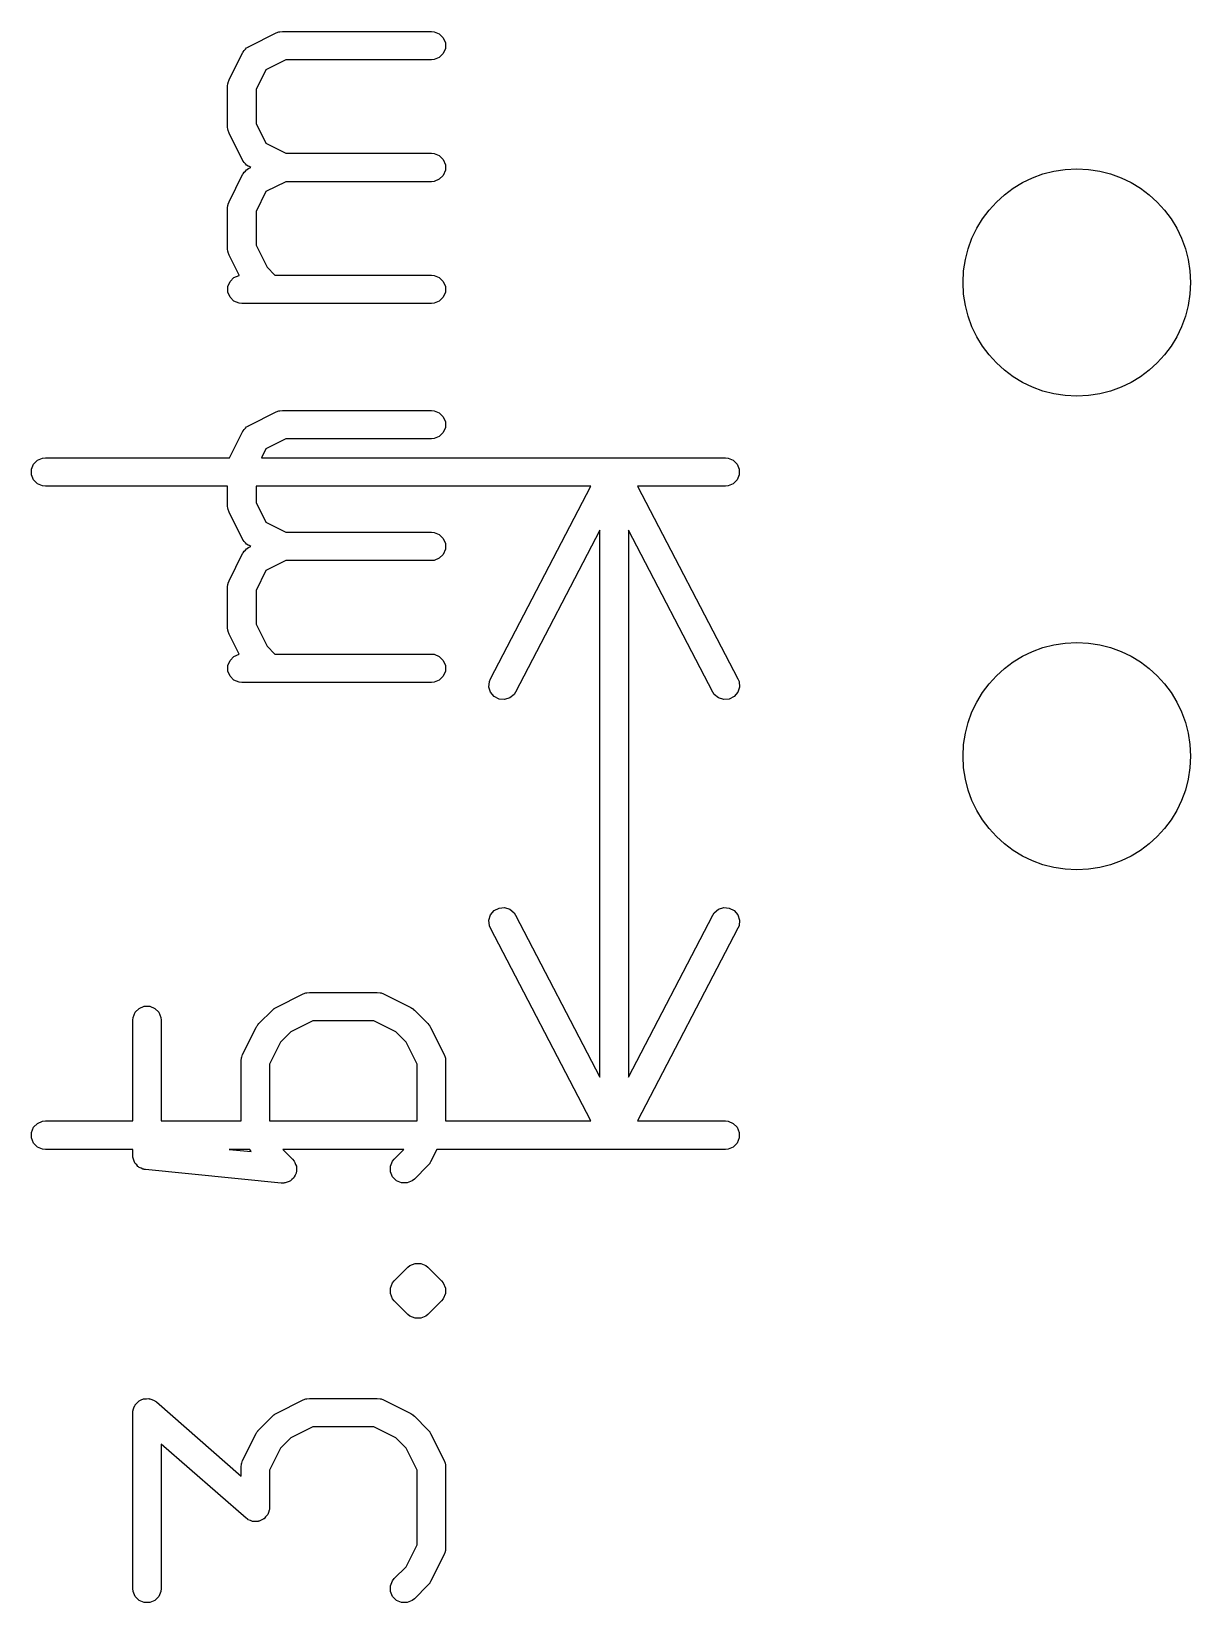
# Model space of a CAD drawing. Header units: inches. Extents: x 1.65 to 4.85, y -4.53 to -1.63.
# Drawn here: x 2.1821 to 2.4228, y -4.3688 to -4.0423 of the extents above; entities that cross this region are included whole.
import ezdxf

# ---------------------------------------------------------------- set-up
doc = ezdxf.new("R2010")
doc.units = ezdxf.units.IN
doc.header["$MEASUREMENT"] = 0
doc.layers.add('BLACK', color=250, linetype='CONTINUOUS')

msp = doc.modelspace()

# ---------------------------------------------------------------- linework, layer by layer
at = {"layer": 'BLACK', "linetype": 'CONTINUOUS'}
for p, q in [((2.22732, -4.04545), (2.23295, -4.04263)), ((2.23295, -4.04263), (2.23349, -4.04243)), ((2.23349, -4.04243), (2.23359, -4.04242)), ((2.23359, -4.04242), (2.23369, -4.04238)), ((2.23369, -4.04238), (2.23427, -4.04232)), ((2.23427, -4.04232), (2.2652, -4.04232)), ((2.2652, -4.04232), (2.26578, -4.04238)), ((2.26578, -4.04238), (2.26684, -4.04282)), ((2.26684, -4.04282), (2.26766, -4.04364)), ((2.26766, -4.04364), (2.2681, -4.0447)), ((2.22319, -4.05239), (2.226, -4.04677)), ((2.226, -4.04677), (2.22606, -4.04667)), ((2.22606, -4.04667), (2.22608, -4.04663)), ((2.22608, -4.04663), (2.22613, -4.04657)), ((2.22613, -4.04657), (2.22631, -4.04628)), ((2.22631, -4.04628), (2.22659, -4.04603)), ((2.22659, -4.04603), (2.22683, -4.04576)), ((2.22683, -4.04576), (2.22713, -4.04557)), ((2.22713, -4.04557), (2.22718, -4.04552)), ((2.22718, -4.04552), (2.22723, -4.04551)), ((2.22723, -4.04551), (2.22732, -4.04545)), ((2.26684, -4.04773), (2.26578, -4.04817)), ((2.26766, -4.04692), (2.26684, -4.04773)), ((2.2681, -4.04585), (2.26766, -4.04692)), ((2.2681, -4.0447), (2.2681, -4.04585)), ((2.23084, -4.05029), (2.22878, -4.05441)), ((2.23497, -4.04823), (2.23084, -4.05029)), ((2.2652, -4.04823), (2.23497, -4.04823)), ((2.26578, -4.04817), (2.2652, -4.04823)), ((2.22288, -4.05371), (2.22294, -4.05314)), ((2.22288, -4.06215), (2.22288, -4.05371)), ((2.22294, -4.05314), (2.22298, -4.05304)), ((2.22298, -4.05293), (2.22319, -4.05239)), ((2.22298, -4.05304), (2.22298, -4.05293)), ((2.22878, -4.05441), (2.22878, -4.06145)), ((2.22294, -4.06272), (2.22288, -4.06215)), ((2.22298, -4.06282), (2.22294, -4.06272)), ((2.22298, -4.06293), (2.22298, -4.06282)), ((2.22319, -4.06347), (2.22298, -4.06293)), ((2.226, -4.06909), (2.22319, -4.06347)), ((2.22878, -4.06145), (2.23084, -4.06557)), ((2.23084, -4.06557), (2.23497, -4.06763)), ((2.22606, -4.06919), (2.226, -4.06909)), ((2.22608, -4.06924), (2.22606, -4.06919)), ((2.22613, -4.06929), (2.22608, -4.06924)), ((2.22631, -4.06958), (2.22613, -4.06929)), ((2.22659, -4.06983), (2.22631, -4.06958)), ((2.22683, -4.07011), (2.22659, -4.06983)), ((2.22713, -4.07029), (2.22683, -4.07011)), ((2.22718, -4.07034), (2.22713, -4.07029)), ((2.22723, -4.07035), (2.22718, -4.07034)), ((2.22732, -4.07041), (2.22723, -4.07035)), ((2.22767, -4.07058), (2.22732, -4.07041)), ((2.22732, -4.07076), (2.22767, -4.07058)), ((2.23497, -4.06763), (2.2652, -4.06763)), ((2.2652, -4.06763), (2.26578, -4.06769)), ((2.26578, -4.06769), (2.26684, -4.06813)), ((2.26684, -4.06813), (2.26766, -4.06894)), ((2.26766, -4.06894), (2.2681, -4.07001)), ((2.2681, -4.07001), (2.2681, -4.07116)), ((2.22319, -4.0777), (2.226, -4.07208)), ((2.226, -4.07208), (2.22606, -4.07198)), ((2.22606, -4.07198), (2.22608, -4.07193)), ((2.22608, -4.07193), (2.22613, -4.07188)), ((2.22613, -4.07188), (2.22631, -4.07159)), ((2.22631, -4.07159), (2.22659, -4.07134)), ((2.22659, -4.07134), (2.22683, -4.07106)), ((2.22683, -4.07106), (2.22713, -4.07088)), ((2.22713, -4.07088), (2.22718, -4.07083)), ((2.22718, -4.07083), (2.22723, -4.07082)), ((2.22723, -4.07082), (2.22732, -4.07076)), ((2.23497, -4.07354), (2.23084, -4.0756)), ((2.2652, -4.07354), (2.23497, -4.07354)), ((2.26578, -4.07348), (2.2652, -4.07354)), ((2.26684, -4.07304), (2.26578, -4.07348)), ((2.26766, -4.07223), (2.26684, -4.07304)), ((2.2681, -4.07116), (2.26766, -4.07223)), ((2.23084, -4.0756), (2.22878, -4.07972)), ((2.22288, -4.07902), (2.22294, -4.07845)), ((2.22288, -4.08746), (2.22288, -4.07902)), ((2.22294, -4.07845), (2.22298, -4.07835)), ((2.22298, -4.07824), (2.22319, -4.0777)), ((2.22298, -4.07835), (2.22298, -4.07824)), ((2.22878, -4.07972), (2.22878, -4.08676)), ((2.22878, -4.08676), (2.23107, -4.09133)), ((2.22294, -4.08803), (2.22288, -4.08746)), ((2.22298, -4.08813), (2.22294, -4.08803)), ((2.22298, -4.08824), (2.22298, -4.08813)), ((2.22319, -4.08878), (2.22298, -4.08824)), ((2.2253, -4.09299), (2.22319, -4.08878)), ((2.22338, -4.09425), (2.22419, -4.09344)), ((2.22419, -4.09344), (2.22526, -4.093)), ((2.22526, -4.093), (2.2253, -4.09299)), ((2.23107, -4.09133), (2.23268, -4.09294)), ((2.23268, -4.09294), (2.2652, -4.09294)), ((2.2652, -4.09294), (2.26578, -4.093)), ((2.26578, -4.093), (2.26684, -4.09344)), ((2.26684, -4.09344), (2.26766, -4.09425)), ((2.22294, -4.09532), (2.22338, -4.09425)), ((2.22294, -4.09647), (2.22294, -4.09532)), ((2.22338, -4.09753), (2.22294, -4.09647)), ((2.26766, -4.09425), (2.2681, -4.09532)), ((2.2681, -4.09647), (2.26766, -4.09753)), ((2.2681, -4.09532), (2.2681, -4.09647)), ((2.22419, -4.09835), (2.22338, -4.09753)), ((2.22526, -4.09879), (2.22419, -4.09835)), ((2.22583, -4.09885), (2.22526, -4.09879)), ((2.2652, -4.09885), (2.22583, -4.09885)), ((2.26578, -4.09879), (2.2652, -4.09885)), ((2.26684, -4.09835), (2.26578, -4.09879)), ((2.26766, -4.09753), (2.26684, -4.09835)), ((2.22732, -4.12419), (2.23295, -4.12137)), ((2.23295, -4.12137), (2.23349, -4.12117)), ((2.23349, -4.12117), (2.23359, -4.12116)), ((2.23359, -4.12116), (2.23369, -4.12112)), ((2.23369, -4.12112), (2.23427, -4.12106)), ((2.23427, -4.12106), (2.2652, -4.12106)), ((2.2652, -4.12106), (2.26578, -4.12112)), ((2.26578, -4.12112), (2.26684, -4.12156)), ((2.26684, -4.12156), (2.26766, -4.12238)), ((2.26766, -4.12238), (2.2681, -4.12344)), ((2.2233, -4.13091), (2.226, -4.12551)), ((2.226, -4.12551), (2.22606, -4.12541)), ((2.22606, -4.12541), (2.22608, -4.12537)), ((2.22608, -4.12537), (2.22613, -4.12531)), ((2.22613, -4.12531), (2.22631, -4.12502)), ((2.22631, -4.12502), (2.22659, -4.12477)), ((2.22659, -4.12477), (2.22683, -4.1245)), ((2.22683, -4.1245), (2.22713, -4.12431)), ((2.22713, -4.12431), (2.22718, -4.12426)), ((2.22718, -4.12426), (2.22723, -4.12425)), ((2.22723, -4.12425), (2.22732, -4.12419)), ((2.26766, -4.12566), (2.26684, -4.12647)), ((2.2681, -4.12459), (2.26766, -4.12566)), ((2.2681, -4.12344), (2.2681, -4.12459)), ((2.23084, -4.12903), (2.22991, -4.13091)), ((2.23497, -4.12697), (2.23084, -4.12903)), ((2.2652, -4.12697), (2.23497, -4.12697)), ((2.26578, -4.12691), (2.2652, -4.12697)), ((2.26684, -4.12647), (2.26578, -4.12691)), ((2.18214, -4.13328), (2.18258, -4.13222)), ((2.18258, -4.13222), (2.1834, -4.1314)), ((2.1834, -4.1314), (2.18446, -4.13096)), ((2.18446, -4.13096), (2.18504, -4.13091)), ((2.18504, -4.13091), (2.2233, -4.13091)), ((2.22991, -4.13091), (2.32624, -4.13091)), ((2.32624, -4.13091), (2.32681, -4.13096)), ((2.32681, -4.13096), (2.32788, -4.1314)), ((2.32788, -4.1314), (2.32869, -4.13222)), ((2.32869, -4.13222), (2.32913, -4.13328)), ((2.18214, -4.13443), (2.18214, -4.13328)), ((2.18258, -4.1355), (2.18214, -4.13443)), ((2.1834, -4.13631), (2.18258, -4.1355)), ((2.32869, -4.1355), (2.32788, -4.13631)), ((2.32913, -4.13443), (2.32869, -4.1355)), ((2.32913, -4.13328), (2.32913, -4.13443)), ((2.18446, -4.13675), (2.1834, -4.13631)), ((2.18504, -4.13681), (2.18446, -4.13675)), ((2.22288, -4.13681), (2.18504, -4.13681)), ((2.22288, -4.14089), (2.22288, -4.13681)), ((2.29828, -4.13681), (2.22878, -4.13681)), ((2.22878, -4.13681), (2.22878, -4.14019)), ((2.27744, -4.17685), (2.29828, -4.13681)), ((2.32624, -4.13681), (2.30802, -4.13681)), ((2.30802, -4.13681), (2.32886, -4.17685)), ((2.32681, -4.13675), (2.32624, -4.13681)), ((2.32788, -4.13631), (2.32681, -4.13675)), ((2.22294, -4.14146), (2.22288, -4.14089)), ((2.22298, -4.14156), (2.22294, -4.14146)), ((2.22298, -4.14167), (2.22298, -4.14156)), ((2.22319, -4.14221), (2.22298, -4.14167)), ((2.226, -4.14783), (2.22319, -4.14221)), ((2.22878, -4.14019), (2.23084, -4.14431)), ((2.23084, -4.14431), (2.23497, -4.14637)), ((2.22606, -4.14793), (2.226, -4.14783)), ((2.22608, -4.14798), (2.22606, -4.14793)), ((2.22613, -4.14803), (2.22608, -4.14798)), ((2.22631, -4.14832), (2.22613, -4.14803)), ((2.22659, -4.14857), (2.22631, -4.14832)), ((2.22683, -4.14885), (2.22659, -4.14857)), ((2.22713, -4.14903), (2.22683, -4.14885)), ((2.23497, -4.14637), (2.2652, -4.14637)), ((2.2652, -4.14637), (2.26578, -4.14643)), ((2.26578, -4.14643), (2.26684, -4.14687)), ((2.26684, -4.14687), (2.26766, -4.14768)), ((2.26766, -4.14768), (2.2681, -4.14875)), ((2.2681, -4.14875), (2.2681, -4.1499)), ((2.3002, -4.14593), (2.28268, -4.17957)), ((2.3002, -4.25959), (2.3002, -4.14593)), ((2.32362, -4.17957), (2.3061, -4.14593)), ((2.3061, -4.14593), (2.3061, -4.25959)), ((2.22319, -4.15644), (2.226, -4.15082)), ((2.226, -4.15082), (2.22606, -4.15072)), ((2.22606, -4.15072), (2.22608, -4.15067)), ((2.22608, -4.15067), (2.22613, -4.15062)), ((2.22613, -4.15062), (2.22631, -4.15033)), ((2.22631, -4.15033), (2.22659, -4.15008)), ((2.22659, -4.15008), (2.22683, -4.1498)), ((2.22683, -4.1498), (2.22713, -4.14962)), ((2.22718, -4.14908), (2.22713, -4.14903)), ((2.22713, -4.14962), (2.22718, -4.14957)), ((2.22723, -4.14909), (2.22718, -4.14908)), ((2.22718, -4.14957), (2.22723, -4.14956)), ((2.22732, -4.14915), (2.22723, -4.14909)), ((2.22723, -4.14956), (2.22732, -4.1495)), ((2.22767, -4.14933), (2.22732, -4.14915)), ((2.22732, -4.1495), (2.22767, -4.14933)), ((2.26578, -4.15222), (2.2652, -4.15228)), ((2.26684, -4.15178), (2.26578, -4.15222)), ((2.26766, -4.15097), (2.26684, -4.15178)), ((2.2681, -4.1499), (2.26766, -4.15097)), ((2.23084, -4.15434), (2.22878, -4.15846)), ((2.23497, -4.15228), (2.23084, -4.15434)), ((2.2652, -4.15228), (2.23497, -4.15228)), ((2.22288, -4.15776), (2.22294, -4.15719)), ((2.22288, -4.1662), (2.22288, -4.15776)), ((2.22294, -4.15719), (2.22298, -4.15709)), ((2.22298, -4.15698), (2.22319, -4.15644)), ((2.22298, -4.15709), (2.22298, -4.15698)), ((2.22878, -4.15846), (2.22878, -4.1655)), ((2.22294, -4.16677), (2.22288, -4.1662)), ((2.22298, -4.16687), (2.22294, -4.16677)), ((2.22298, -4.16698), (2.22298, -4.16687)), ((2.22319, -4.16752), (2.22298, -4.16698)), ((2.2253, -4.17173), (2.22319, -4.16752)), ((2.22878, -4.1655), (2.23107, -4.17007)), ((2.22419, -4.17218), (2.22526, -4.17174)), ((2.22526, -4.17174), (2.2253, -4.17173)), ((2.23107, -4.17007), (2.23268, -4.17168)), ((2.23268, -4.17168), (2.2652, -4.17168)), ((2.2652, -4.17168), (2.26578, -4.17174)), ((2.26578, -4.17174), (2.26684, -4.17218)), ((2.22294, -4.17406), (2.22338, -4.17299)), ((2.22294, -4.17521), (2.22294, -4.17406)), ((2.22338, -4.17299), (2.22419, -4.17218)), ((2.26684, -4.17218), (2.26766, -4.17299)), ((2.26766, -4.17299), (2.2681, -4.17406)), ((2.2681, -4.17406), (2.2681, -4.17521)), ((2.22338, -4.17627), (2.22294, -4.17521)), ((2.22419, -4.17709), (2.22338, -4.17627)), ((2.22526, -4.17753), (2.22419, -4.17709)), ((2.22583, -4.17759), (2.22526, -4.17753)), ((2.2652, -4.17759), (2.22583, -4.17759)), ((2.26578, -4.17753), (2.2652, -4.17759)), ((2.26684, -4.17709), (2.26578, -4.17753)), ((2.26766, -4.17627), (2.26684, -4.17709)), ((2.2681, -4.17521), (2.26766, -4.17627)), ((2.27713, -4.17853), (2.27723, -4.17738)), ((2.27723, -4.17738), (2.27744, -4.17685)), ((2.32886, -4.17685), (2.32907, -4.17738)), ((2.32907, -4.17738), (2.32917, -4.17853)), ((2.27747, -4.17963), (2.27713, -4.17853)), ((2.27821, -4.18051), (2.27747, -4.17963)), ((2.27924, -4.18104), (2.27821, -4.18051)), ((2.28038, -4.18114), (2.27924, -4.18104)), ((2.28148, -4.1808), (2.28038, -4.18114)), ((2.28236, -4.18006), (2.28148, -4.1808)), ((2.28268, -4.17957), (2.28236, -4.18006)), ((2.32393, -4.18006), (2.32362, -4.17957)), ((2.32482, -4.1808), (2.32393, -4.18006)), ((2.32592, -4.18114), (2.32482, -4.1808)), ((2.32706, -4.18104), (2.32592, -4.18114)), ((2.32809, -4.18051), (2.32706, -4.18104)), ((2.32883, -4.17963), (2.32809, -4.18051)), ((2.32917, -4.17853), (2.32883, -4.17963)), ((2.27713, -4.22698), (2.27747, -4.22588)), ((2.27723, -4.22813), (2.27713, -4.22698)), ((2.27747, -4.22588), (2.27821, -4.225)), ((2.27821, -4.225), (2.27924, -4.22447)), ((2.27924, -4.22447), (2.28038, -4.22437)), ((2.28038, -4.22437), (2.28148, -4.22471)), ((2.28148, -4.22471), (2.28236, -4.22545)), ((2.28236, -4.22545), (2.28268, -4.22594)), ((2.28268, -4.22594), (2.3002, -4.25959)), ((2.3061, -4.25959), (2.32362, -4.22594)), ((2.32362, -4.22594), (2.32393, -4.22545)), ((2.32393, -4.22545), (2.32482, -4.22471)), ((2.32482, -4.22471), (2.32592, -4.22437)), ((2.32592, -4.22437), (2.32706, -4.22447)), ((2.32706, -4.22447), (2.32809, -4.225)), ((2.32809, -4.225), (2.32883, -4.22588)), ((2.32883, -4.22588), (2.32917, -4.22698)), ((2.32917, -4.22698), (2.32907, -4.22813)), ((2.27744, -4.22867), (2.27723, -4.22813)), ((2.29828, -4.2687), (2.27744, -4.22867)), ((2.32886, -4.22867), (2.30802, -4.2687)), ((2.32907, -4.22813), (2.32886, -4.22867)), ((2.23295, -4.24511), (2.23857, -4.2423)), ((2.23857, -4.2423), (2.23911, -4.24209)), ((2.23911, -4.24209), (2.23922, -4.24208)), ((2.23922, -4.24208), (2.23932, -4.24204)), ((2.23932, -4.24204), (2.23989, -4.24199)), ((2.23989, -4.24199), (2.25395, -4.24199)), ((2.25395, -4.24199), (2.25453, -4.24204)), ((2.25453, -4.24204), (2.25463, -4.24208)), ((2.25463, -4.24208), (2.25473, -4.24209)), ((2.25473, -4.24209), (2.25527, -4.2423)), ((2.25527, -4.2423), (2.2609, -4.24511)), ((2.20325, -4.24717), (2.20369, -4.24611)), ((2.20369, -4.24611), (2.20451, -4.2453)), ((2.20451, -4.2453), (2.20557, -4.24485)), ((2.20557, -4.24485), (2.20672, -4.24485)), ((2.20672, -4.24485), (2.20779, -4.2453)), ((2.20779, -4.2453), (2.2086, -4.24611)), ((2.2086, -4.24611), (2.20904, -4.24717)), ((2.22937, -4.24847), (2.23218, -4.24566)), ((2.23218, -4.24566), (2.23241, -4.24548)), ((2.23241, -4.24548), (2.23246, -4.24542)), ((2.23246, -4.24542), (2.23255, -4.24536)), ((2.23255, -4.24536), (2.23263, -4.2453)), ((2.23263, -4.2453), (2.2327, -4.24527)), ((2.2327, -4.24527), (2.23295, -4.24511)), ((2.2609, -4.24511), (2.26115, -4.24527)), ((2.26115, -4.24527), (2.26122, -4.2453)), ((2.26122, -4.2453), (2.2613, -4.24536)), ((2.2613, -4.24536), (2.26139, -4.24542)), ((2.26139, -4.24542), (2.26144, -4.24548)), ((2.26144, -4.24548), (2.26167, -4.24566)), ((2.26167, -4.24566), (2.26448, -4.24847)), ((2.20319, -4.24775), (2.20325, -4.24717)), ((2.20319, -4.2687), (2.20319, -4.24775)), ((2.20904, -4.24717), (2.2091, -4.24775)), ((2.2091, -4.24775), (2.2091, -4.2687)), ((2.226, -4.25487), (2.22882, -4.24924)), ((2.22882, -4.24924), (2.22897, -4.24899)), ((2.22897, -4.24899), (2.229, -4.24892)), ((2.229, -4.24892), (2.22907, -4.24884)), ((2.22907, -4.24884), (2.22912, -4.24875)), ((2.22912, -4.24875), (2.22918, -4.2487)), ((2.22918, -4.2487), (2.22937, -4.24847)), ((2.24059, -4.24789), (2.23602, -4.25018)), ((2.25326, -4.24789), (2.24059, -4.24789)), ((2.25783, -4.25018), (2.25326, -4.24789)), ((2.26448, -4.24847), (2.26466, -4.2487)), ((2.26466, -4.2487), (2.26472, -4.24875)), ((2.26472, -4.24875), (2.26478, -4.24884)), ((2.26478, -4.24884), (2.26484, -4.24892)), ((2.26484, -4.24892), (2.26487, -4.24899)), ((2.26487, -4.24899), (2.26503, -4.24924)), ((2.26503, -4.24924), (2.26784, -4.25487)), ((2.23388, -4.25231), (2.2316, -4.25688)), ((2.23602, -4.25018), (2.23388, -4.25231)), ((2.25996, -4.25231), (2.25783, -4.25018)), ((2.26225, -4.25688), (2.25996, -4.25231)), ((2.22569, -4.25619), (2.22575, -4.25561)), ((2.22569, -4.2687), (2.22569, -4.25619)), ((2.22575, -4.25561), (2.22579, -4.25551)), ((2.22579, -4.25551), (2.2258, -4.25541)), ((2.2258, -4.25541), (2.226, -4.25487)), ((2.26784, -4.25487), (2.26805, -4.25541)), ((2.26805, -4.25541), (2.26806, -4.25551)), ((2.26806, -4.25551), (2.2681, -4.25561)), ((2.2681, -4.25561), (2.26815, -4.25619)), ((2.26815, -4.25619), (2.26815, -4.2687)), ((2.2316, -4.25688), (2.2316, -4.2687)), ((2.26225, -4.2687), (2.26225, -4.25688)), ((2.18258, -4.27001), (2.1834, -4.2692)), ((2.1834, -4.2692), (2.18446, -4.26876)), ((2.18446, -4.26876), (2.18504, -4.2687)), ((2.18504, -4.2687), (2.20319, -4.2687)), ((2.2091, -4.2687), (2.22569, -4.2687)), ((2.2316, -4.2687), (2.26225, -4.2687)), ((2.26815, -4.2687), (2.29828, -4.2687)), ((2.30802, -4.2687), (2.32624, -4.2687)), ((2.32624, -4.2687), (2.32681, -4.26876)), ((2.32681, -4.26876), (2.32788, -4.2692)), ((2.32788, -4.2692), (2.32869, -4.27001)), ((2.18214, -4.27108), (2.18258, -4.27001)), ((2.18214, -4.27223), (2.18214, -4.27108)), ((2.18258, -4.27329), (2.18214, -4.27223)), ((2.32869, -4.27001), (2.32913, -4.27108)), ((2.32913, -4.27223), (2.32869, -4.27329)), ((2.32913, -4.27108), (2.32913, -4.27223)), ((2.1834, -4.27411), (2.18258, -4.27329)), ((2.18446, -4.27455), (2.1834, -4.27411)), ((2.18504, -4.27461), (2.18446, -4.27455)), ((2.20319, -4.27461), (2.18504, -4.27461)), ((2.20319, -4.27587), (2.20319, -4.27461)), ((2.20321, -4.27608), (2.20319, -4.27587)), ((2.20321, -4.27616), (2.20321, -4.27608)), ((2.20323, -4.27623), (2.20321, -4.27616)), ((2.20325, -4.27645), (2.20323, -4.27623)), ((2.22317, -4.27461), (2.22775, -4.27506)), ((2.22752, -4.27461), (2.22317, -4.27461)), ((2.22775, -4.27506), (2.22752, -4.27461)), ((2.25948, -4.27461), (2.23437, -4.27461)), ((2.23437, -4.27461), (2.23636, -4.2766)), ((2.25749, -4.2766), (2.25948, -4.27461)), ((2.26632, -4.27461), (2.26503, -4.27719)), ((2.32624, -4.27461), (2.26632, -4.27461)), ((2.32681, -4.27455), (2.32624, -4.27461)), ((2.32788, -4.27411), (2.32681, -4.27455)), ((2.32869, -4.27329), (2.32788, -4.27411)), ((2.20342, -4.27685), (2.20325, -4.27645)), ((2.20354, -4.27726), (2.20342, -4.27685)), ((2.20363, -4.27737), (2.20354, -4.27726)), ((2.20369, -4.27751), (2.20363, -4.27737)), ((2.204, -4.27782), (2.20369, -4.27751)), ((2.20427, -4.27815), (2.204, -4.27782)), ((2.2044, -4.27822), (2.20427, -4.27815)), ((2.20451, -4.27833), (2.2044, -4.27822)), ((2.20491, -4.27849), (2.20451, -4.27833)), ((2.20529, -4.2787), (2.20491, -4.27849)), ((2.2055, -4.27874), (2.20529, -4.2787)), ((2.20557, -4.27877), (2.2055, -4.27874)), ((2.20564, -4.27877), (2.20557, -4.27877)), ((2.20585, -4.27881), (2.20564, -4.27877)), ((2.23397, -4.28162), (2.20585, -4.27881)), ((2.23636, -4.2766), (2.23672, -4.27704)), ((2.23672, -4.27704), (2.23678, -4.27718)), ((2.23678, -4.27718), (2.23687, -4.2773)), ((2.23687, -4.2773), (2.237, -4.27771)), ((2.23709, -4.27955), (2.23689, -4.27993)), ((2.237, -4.27771), (2.23716, -4.27811)), ((2.23711, -4.2794), (2.23709, -4.27955)), ((2.23716, -4.27926), (2.23711, -4.2794)), ((2.23716, -4.27811), (2.23716, -4.27826)), ((2.23716, -4.27826), (2.23721, -4.2784)), ((2.23721, -4.2784), (2.23716, -4.27883)), ((2.23716, -4.27883), (2.23716, -4.27926)), ((2.25668, -4.27811), (2.25712, -4.27704)), ((2.25668, -4.27926), (2.25668, -4.27811)), ((2.25712, -4.28032), (2.25668, -4.27926)), ((2.25712, -4.27704), (2.25749, -4.2766)), ((2.26448, -4.27796), (2.26167, -4.28077)), ((2.26466, -4.27773), (2.26448, -4.27796)), ((2.26472, -4.27768), (2.26466, -4.27773)), ((2.26478, -4.27759), (2.26472, -4.27768)), ((2.26484, -4.27751), (2.26478, -4.27759)), ((2.26487, -4.27744), (2.26484, -4.27751)), ((2.26503, -4.27719), (2.26487, -4.27744)), ((2.23455, -4.28162), (2.23397, -4.28162)), ((2.2347, -4.28158), (2.23455, -4.28162)), ((2.23484, -4.28158), (2.2347, -4.28158)), ((2.23524, -4.28141), (2.23484, -4.28158)), ((2.23566, -4.28129), (2.23524, -4.28141)), ((2.23577, -4.2812), (2.23566, -4.28129)), ((2.23591, -4.28114), (2.23577, -4.2812)), ((2.23621, -4.28083), (2.23591, -4.28114)), ((2.23655, -4.28056), (2.23621, -4.28083)), ((2.23662, -4.28043), (2.23655, -4.28056)), ((2.23672, -4.28032), (2.23662, -4.28043)), ((2.23689, -4.27993), (2.23672, -4.28032)), ((2.25794, -4.28114), (2.25712, -4.28032)), ((2.259, -4.28158), (2.25794, -4.28114)), ((2.26015, -4.28158), (2.259, -4.28158)), ((2.26122, -4.28114), (2.26015, -4.28158)), ((2.26167, -4.28077), (2.26122, -4.28114)), ((2.25749, -4.30191), (2.2603, -4.29909)), ((2.2603, -4.29909), (2.26075, -4.29873)), ((2.26075, -4.29873), (2.26181, -4.29829)), ((2.26181, -4.29829), (2.26297, -4.29829)), ((2.26297, -4.29829), (2.26403, -4.29873)), ((2.26403, -4.29873), (2.26403, -4.29873)), ((2.26403, -4.29873), (2.26448, -4.29909)), ((2.26448, -4.29909), (2.26729, -4.30191)), ((2.25668, -4.30342), (2.25712, -4.30235)), ((2.25712, -4.30235), (2.25749, -4.30191)), ((2.25712, -4.30235), (2.25712, -4.30235)), ((2.26729, -4.30191), (2.26766, -4.30235)), ((2.26766, -4.30235), (2.2681, -4.30342)), ((2.25668, -4.30457), (2.25668, -4.30342)), ((2.25712, -4.30563), (2.25668, -4.30457)), ((2.25749, -4.30608), (2.25712, -4.30563)), ((2.26766, -4.30563), (2.26729, -4.30608)), ((2.2681, -4.30457), (2.26766, -4.30563)), ((2.2681, -4.30342), (2.2681, -4.30342)), ((2.2681, -4.30342), (2.2681, -4.30457)), ((2.2603, -4.30889), (2.25749, -4.30608)), ((2.26075, -4.30926), (2.2603, -4.30889)), ((2.26448, -4.30889), (2.26403, -4.30926)), ((2.26729, -4.30608), (2.26448, -4.30889)), ((2.26181, -4.3097), (2.26075, -4.30926)), ((2.26297, -4.3097), (2.26181, -4.3097)), ((2.26403, -4.30926), (2.26297, -4.3097)), ((2.20325, -4.32873), (2.20343, -4.32828)), ((2.20343, -4.32828), (2.20359, -4.32783)), ((2.20359, -4.32783), (2.20365, -4.32775)), ((2.20365, -4.32775), (2.20369, -4.32766)), ((2.20369, -4.32766), (2.20403, -4.32732)), ((2.20403, -4.32732), (2.20435, -4.32696)), ((2.20435, -4.32696), (2.20444, -4.32692)), ((2.20444, -4.32692), (2.20451, -4.32685)), ((2.20451, -4.32685), (2.20495, -4.32666)), ((2.20495, -4.32666), (2.20538, -4.32645)), ((2.20538, -4.32645), (2.20548, -4.32644)), ((2.20548, -4.32644), (2.20557, -4.32641)), ((2.20557, -4.32641), (2.20605, -4.32641)), ((2.20605, -4.32641), (2.20653, -4.32637)), ((2.20653, -4.32637), (2.20662, -4.32641)), ((2.20662, -4.32641), (2.20672, -4.32641)), ((2.20672, -4.32641), (2.20717, -4.32659)), ((2.20717, -4.32659), (2.20762, -4.32674)), ((2.20762, -4.32674), (2.20774, -4.32683)), ((2.20774, -4.32683), (2.20779, -4.32685)), ((2.20779, -4.32685), (2.20784, -4.3269)), ((2.20784, -4.3269), (2.20809, -4.32708)), ((2.20809, -4.32708), (2.22569, -4.34248)), ((2.23295, -4.32947), (2.23857, -4.32666)), ((2.23857, -4.32666), (2.23911, -4.32645)), ((2.23911, -4.32645), (2.23922, -4.32645)), ((2.23922, -4.32645), (2.23932, -4.32641)), ((2.23932, -4.32641), (2.23989, -4.32635)), ((2.23989, -4.32635), (2.25395, -4.32635)), ((2.25395, -4.32635), (2.25453, -4.32641)), ((2.25453, -4.32641), (2.25463, -4.32645)), ((2.25463, -4.32645), (2.25473, -4.32645)), ((2.25473, -4.32645), (2.25527, -4.32666)), ((2.25527, -4.32666), (2.2609, -4.32947)), ((2.20319, -4.3293), (2.20322, -4.329)), ((2.20319, -4.36586), (2.20319, -4.3293)), ((2.20322, -4.32892), (2.20324, -4.32887)), ((2.20322, -4.329), (2.20322, -4.32892)), ((2.20324, -4.32887), (2.20325, -4.32873)), ((2.22937, -4.33284), (2.23218, -4.33003)), ((2.23218, -4.33003), (2.23241, -4.32984)), ((2.23241, -4.32984), (2.23246, -4.32978)), ((2.23246, -4.32978), (2.23255, -4.32973)), ((2.23255, -4.32973), (2.23263, -4.32966)), ((2.23263, -4.32966), (2.2327, -4.32963)), ((2.2327, -4.32963), (2.23295, -4.32947)), ((2.2609, -4.32947), (2.26115, -4.32963)), ((2.26115, -4.32963), (2.26122, -4.32966)), ((2.26122, -4.32966), (2.2613, -4.32973)), ((2.2613, -4.32973), (2.26139, -4.32978)), ((2.26139, -4.32978), (2.26144, -4.32984)), ((2.26144, -4.32984), (2.26167, -4.33003)), ((2.26167, -4.33003), (2.26448, -4.33284)), ((2.226, -4.33923), (2.22882, -4.33361)), ((2.22882, -4.33361), (2.22897, -4.33336)), ((2.22897, -4.33336), (2.229, -4.33329)), ((2.229, -4.33329), (2.22907, -4.33321)), ((2.22907, -4.33321), (2.22912, -4.33312)), ((2.22912, -4.33312), (2.22918, -4.33307)), ((2.22918, -4.33307), (2.22937, -4.33284)), ((2.23602, -4.33454), (2.23388, -4.33668)), ((2.24059, -4.33226), (2.23602, -4.33454)), ((2.25326, -4.33226), (2.24059, -4.33226)), ((2.25783, -4.33454), (2.25326, -4.33226)), ((2.25996, -4.33668), (2.25783, -4.33454)), ((2.26448, -4.33284), (2.26466, -4.33307)), ((2.26466, -4.33307), (2.26472, -4.33312)), ((2.26472, -4.33312), (2.26478, -4.33321)), ((2.26478, -4.33321), (2.26484, -4.33329)), ((2.26484, -4.33329), (2.26487, -4.33336)), ((2.26487, -4.33336), (2.26503, -4.33361)), ((2.26503, -4.33361), (2.26784, -4.33923)), ((2.2267, -4.35121), (2.2091, -4.33581)), ((2.2091, -4.33581), (2.2091, -4.36586)), ((2.23388, -4.33668), (2.2316, -4.34125)), ((2.26225, -4.34125), (2.25996, -4.33668)), ((2.22569, -4.34055), (2.22575, -4.33998)), ((2.22569, -4.34248), (2.22569, -4.34055)), ((2.22575, -4.33998), (2.22579, -4.33988)), ((2.22579, -4.33988), (2.2258, -4.33977)), ((2.2258, -4.33977), (2.226, -4.33923)), ((2.2316, -4.34125), (2.2316, -4.34899)), ((2.26225, -4.35673), (2.26225, -4.34125)), ((2.26784, -4.33923), (2.26805, -4.33977)), ((2.26805, -4.33977), (2.26806, -4.33988)), ((2.26806, -4.33988), (2.2681, -4.33998)), ((2.2681, -4.33998), (2.26815, -4.34055)), ((2.26815, -4.34055), (2.26815, -4.35742)), ((2.22695, -4.35139), (2.2267, -4.35121)), ((2.23044, -4.35133), (2.23035, -4.35137)), ((2.23076, -4.35097), (2.23044, -4.35133)), ((2.2311, -4.35063), (2.23076, -4.35097)), ((2.23114, -4.35054), (2.2311, -4.35063)), ((2.2312, -4.35046), (2.23114, -4.35054)), ((2.23136, -4.35001), (2.2312, -4.35046)), ((2.23154, -4.34956), (2.23136, -4.35001)), ((2.23155, -4.34942), (2.23154, -4.34956)), ((2.23157, -4.34937), (2.23155, -4.34942)), ((2.2316, -4.34899), (2.23157, -4.34929)), ((2.23157, -4.34929), (2.23157, -4.34937)), ((2.227, -4.35144), (2.22695, -4.35139)), ((2.22706, -4.35146), (2.227, -4.35144)), ((2.22717, -4.35155), (2.22706, -4.35146)), ((2.22762, -4.3517), (2.22717, -4.35155)), ((2.22807, -4.35188), (2.22762, -4.3517)), ((2.22817, -4.35188), (2.22807, -4.35188)), ((2.22826, -4.35192), (2.22817, -4.35188)), ((2.22874, -4.35188), (2.22826, -4.35192)), ((2.22922, -4.35188), (2.22874, -4.35188)), ((2.22931, -4.35185), (2.22922, -4.35188)), ((2.22941, -4.35184), (2.22931, -4.35185)), ((2.22984, -4.35163), (2.22941, -4.35184)), ((2.23028, -4.35144), (2.22984, -4.35163)), ((2.23035, -4.35137), (2.23028, -4.35144)), ((2.25996, -4.3613), (2.26225, -4.35673)), ((2.26815, -4.35742), (2.2681, -4.358)), ((2.26784, -4.35874), (2.26503, -4.36437)), ((2.26805, -4.3582), (2.26784, -4.35874)), ((2.26806, -4.3581), (2.26805, -4.3582)), ((2.2681, -4.358), (2.26806, -4.3581)), ((2.25668, -4.36528), (2.25712, -4.36422)), ((2.25712, -4.36422), (2.25749, -4.36377)), ((2.25749, -4.36377), (2.25996, -4.3613)), ((2.26503, -4.36437), (2.26487, -4.36462)), ((2.20325, -4.36644), (2.20319, -4.36586)), ((2.20369, -4.3675), (2.20325, -4.36644)), ((2.20451, -4.36832), (2.20369, -4.3675)), ((2.2086, -4.3675), (2.20779, -4.36832)), ((2.20904, -4.36644), (2.2086, -4.3675)), ((2.2091, -4.36586), (2.20904, -4.36644)), ((2.25668, -4.36644), (2.25668, -4.36528)), ((2.25712, -4.3675), (2.25668, -4.36644)), ((2.25794, -4.36832), (2.25712, -4.3675)), ((2.26448, -4.36514), (2.26167, -4.36795)), ((2.26466, -4.36491), (2.26448, -4.36514)), ((2.26472, -4.36486), (2.26466, -4.36491)), ((2.26478, -4.36477), (2.26472, -4.36486)), ((2.26484, -4.36469), (2.26478, -4.36477)), ((2.26487, -4.36462), (2.26484, -4.36469)), ((2.20557, -4.36876), (2.20451, -4.36832)), ((2.20672, -4.36876), (2.20557, -4.36876)), ((2.20779, -4.36832), (2.20672, -4.36876)), ((2.259, -4.36876), (2.25794, -4.36832)), ((2.26015, -4.36876), (2.259, -4.36876)), ((2.26122, -4.36832), (2.26015, -4.36876)), ((2.26167, -4.36795), (2.26122, -4.36832))]:
    msp.add_line(p, q, dxfattribs=at)
at = {"layer": 'BLACK'}
for centre in [(2.39921, -4.09449), (2.39921, -4.09449), (2.39921, -4.19291), (2.39921, -4.19291)]:
    msp.add_circle(centre, 0.02362, dxfattribs=at)

doc.saveas('drawing.dxf')
